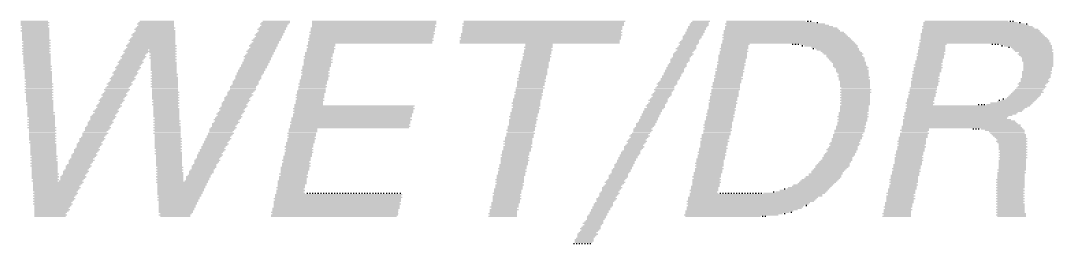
# Model space of a CAD drawing. Extents: x 3 to 114, y 9 to 132.
# Drawn here: x 73.71 to 85.21, y 18.66 to 21.16 of the extents above; entities that cross this region are included whole.
import ezdxf

# ---------------------------------------------------------------- set-up
doc = ezdxf.new("R2010")
doc.units = 0
doc.layers.add('254', color=53, linetype='CONTINUOUS')

# ---------------------------------------------------------------- blocks, each defined once
blk = doc.blocks.new('RECT')
blk.add_solid([(-0.5, -0.5), (0.5, -0.5), (-0.5, 0.5), (0.5, 0.5)])

msp = doc.modelspace()

# ---------------------------------------------------------------- block references
at = {"layer": '254', "yscale": 0.0152}
for p, xscale in [((73.8607, 21.1531), 0.3048), ((73.8683, 21.1379), 0.32), ((73.8607, 21.1226), 0.3048), ((73.8683, 21.1074), 0.32), ((73.8683, 21.0769), 0.32), ((73.8683, 21.0922), 0.2896), ((73.8759, 21.0617), 0.3048), ((75.1942, 21.0617), 0.442), ((75.2094, 21.0769), 0.442), ((75.2094, 21.1226), 0.4115), ((75.2094, 21.0922), 0.4115), ((75.217, 21.1379), 0.3962), ((75.217, 21.1074), 0.3962), ((75.2246, 21.1531), 0.381), ((76.5048, 21.0617), 0.32), ((76.5124, 21.0769), 0.3048), ((76.5353, 21.1226), 0.32), ((76.5277, 21.0922), 0.3048), ((76.5505, 21.1379), 0.32), ((76.5353, 21.1074), 0.2896), ((76.5581, 21.1531), 0.3048), ((77.6326, 21.0769), 1.3868), ((77.6326, 21.0617), 1.3868), ((77.6478, 21.1531), 1.3868), ((77.6478, 21.1379), 1.3868), ((77.6478, 21.1226), 1.3868), ((77.6402, 21.1074), 1.3716), ((77.6478, 21.0922), 1.3868), ((79.5299, 21.1226), 1.7983), ((79.5223, 21.0922), 1.7831), ((79.5223, 21.0769), 1.7831), ((79.5223, 21.0617), 1.7831), ((79.5452, 21.1531), 1.7983), ((79.5376, 21.1379), 1.7831), ((79.5376, 21.1074), 1.7831), ((81.2368, 21.0617), 0.2134), ((81.2444, 21.0769), 0.1981), ((81.2521, 21.0922), 0.2134), ((81.2673, 21.1226), 0.2134), ((81.2673, 21.1074), 0.2134), ((81.2749, 21.1379), 0.1981), ((81.2902, 21.1531), 0.1981), ((82.1131, 21.1226), 1.1125), ((82.1588, 21.0922), 1.204), ((82.1893, 21.0617), 1.2649), ((82.1817, 21.0769), 1.2497), ((82.0141, 21.1531), 0.8839), ((82.0674, 21.1379), 0.9906), ((82.1436, 21.1074), 1.143), ((82.4789, 21.1531), 0.0152), ((82.5094, 21.1531), 0.0152), ((82.5856, 21.1379), 0.0152), ((84.3686, 21.0922), 1.2344), ((84.3991, 21.0617), 1.2954), ((84.2924, 21.1379), 1.0516), ((84.3305, 21.1226), 1.1278), ((84.3534, 21.1074), 1.1735), ((84.3839, 21.0769), 1.2344), ((84.2467, 21.1531), 0.9296), ((84.7344, 21.1531), 0.0152), ((84.7649, 21.1531), 0.0152), ((84.8411, 21.1379), 0.0152), ((84.9173, 21.1226), 0.0152), ((73.8683, 21.0464), 0.32), ((73.8759, 21.0312), 0.3048), ((73.8759, 21.016), 0.3048), ((73.8759, 21.0007), 0.3048), ((73.8759, 20.9855), 0.3048), ((73.8759, 20.9702), 0.3048), ((73.8759, 20.955), 0.3048), ((73.8835, 20.9398), 0.32), ((75.1713, 20.9398), 0.5182), ((75.1789, 20.955), 0.5029), ((75.1865, 21.0007), 0.4877), ((75.1865, 20.9702), 0.4877), ((75.1942, 21.016), 0.4724), ((75.1942, 20.9855), 0.4724), ((75.2018, 21.0312), 0.4572), ((75.2094, 21.0464), 0.442), ((76.4438, 20.9398), 0.32), ((76.4515, 20.955), 0.3048), ((76.4743, 21.0007), 0.32), ((76.4667, 20.9702), 0.3048), ((76.4819, 21.016), 0.3048), ((76.4743, 20.9855), 0.2896), ((76.4972, 21.0312), 0.3048), ((76.5048, 21.0464), 0.2896), ((77.6021, 20.955), 1.3868), ((77.6173, 21.0312), 1.3868), ((77.6173, 21.0007), 1.3868), ((77.6173, 20.9855), 1.3868), ((77.6173, 20.9702), 1.3868), ((77.6173, 20.9398), 1.3868), ((77.6326, 21.0464), 1.3868), ((77.6326, 21.016), 1.3868), ((79.4995, 20.9702), 1.7983), ((79.4918, 20.9398), 1.7831), ((79.5071, 21.016), 1.7831), ((79.5147, 21.0007), 1.7983), ((79.5071, 20.9855), 1.7831), ((79.5071, 20.955), 1.7831), ((79.5147, 21.0464), 1.7678), ((79.5223, 21.0312), 1.7831), ((81.1682, 20.9398), 0.1981), ((81.1911, 20.9855), 0.2134), ((81.1911, 20.9702), 0.2134), ((81.1835, 20.955), 0.1981), ((81.2063, 21.0007), 0.2134), ((81.2216, 21.0312), 0.2134), ((81.214, 21.016), 0.1981), ((81.2292, 21.0464), 0.1981), ((82.235, 20.9702), 1.4173), ((82.2198, 21.0007), 1.3868), ((82.2503, 20.9398), 1.4478), ((82.1893, 21.0464), 1.2954), ((82.2122, 21.0312), 1.3411), ((82.2198, 21.016), 1.3564), ((82.235, 20.9855), 1.3868), ((82.2503, 20.955), 1.4173), ((84.4448, 20.9398), 1.4478), ((84.4448, 20.955), 1.4173), ((84.4144, 21.016), 1.3564), ((84.422, 21.0007), 1.3716), ((84.4296, 20.9855), 1.3868), ((84.4372, 20.9702), 1.4021), ((84.4067, 21.0464), 1.3106), ((84.4144, 21.0312), 1.3259), ((73.8835, 20.9093), 0.32), ((73.8835, 20.8788), 0.32), ((73.8835, 20.8483), 0.32), ((73.8835, 20.9245), 0.2896), ((73.8835, 20.894), 0.2896), ((73.8835, 20.8636), 0.2896), ((73.8835, 20.8331), 0.2896), ((74.996, 20.8331), 0.2591), ((75.1637, 20.8788), 0.5639), ((75.1637, 20.8483), 0.5639), ((75.1637, 20.894), 0.5334), ((75.1637, 20.8636), 0.5334), ((75.1713, 20.9093), 0.5182), ((75.1789, 20.9245), 0.5029), ((75.2856, 20.8331), 0.2896), ((76.3905, 20.8331), 0.3048), ((76.4057, 20.8483), 0.3048), ((76.4134, 20.8788), 0.32), ((76.421, 20.894), 0.3048), ((76.4134, 20.8636), 0.2896), ((76.4362, 20.9093), 0.3048), ((76.4438, 20.9245), 0.2896), ((77.0534, 20.8788), 0.32), ((77.0534, 20.8483), 0.32), ((77.0458, 20.8331), 0.3048), ((77.0534, 20.8636), 0.2896), ((77.6021, 20.9245), 1.3868), ((77.6021, 20.9093), 1.3868), ((77.0611, 20.894), 0.3048), ((79.4918, 20.9245), 1.7831), ((79.4918, 20.9093), 1.7831), ((79.4766, 20.8636), 0.32), ((79.4766, 20.8331), 0.32), ((79.4842, 20.894), 0.3048), ((79.4842, 20.8788), 0.3048), ((79.4766, 20.8483), 0.2896), ((81.1225, 20.8483), 0.2286), ((81.1301, 20.8636), 0.2134), ((81.1225, 20.8331), 0.1981), ((81.153, 20.9093), 0.2286), ((81.1378, 20.8788), 0.1981), ((81.1606, 20.9245), 0.2134), ((81.153, 20.894), 0.1981), ((81.6559, 20.8483), 0.32), ((81.6635, 20.8788), 0.3048), ((81.6635, 20.8636), 0.3048), ((81.6559, 20.8331), 0.2896), ((81.6712, 20.894), 0.32), ((82.2579, 20.9245), 1.463), ((82.2655, 20.9093), 1.4783), ((82.3112, 20.894), 0.0152), ((82.3417, 20.894), 0.0152), ((82.3722, 20.894), 0.0152), ((82.7075, 20.894), 0.6248), ((82.4179, 20.8788), 0.0152), ((82.738, 20.8788), 0.5944), ((82.7761, 20.8636), 0.5182), ((82.5398, 20.8483), 0.0152), ((82.8065, 20.8483), 0.4877), ((82.8142, 20.8331), 0.4724), ((83.8581, 20.8636), 0.3048), ((83.8581, 20.8331), 0.3048), ((83.8733, 20.894), 0.3048), ((83.8657, 20.8788), 0.2896), ((83.8657, 20.8483), 0.2896), ((84.4525, 20.9093), 1.463), ((84.4525, 20.9245), 1.4326), ((84.5363, 20.894), 0.0152), ((84.5668, 20.894), 0.0152), ((84.5972, 20.894), 0.0152), ((84.902, 20.894), 0.5639), ((84.643, 20.8788), 0.0152), ((84.9325, 20.8788), 0.5334), ((84.7192, 20.8636), 0.0152), ((84.9706, 20.8636), 0.4572), ((84.9782, 20.8483), 0.442), ((84.9935, 20.8331), 0.442), ((73.8835, 20.8178), 0.32), ((73.8835, 20.7874), 0.32), ((73.8835, 20.8026), 0.2896), ((73.8911, 20.7721), 0.3048), ((73.8911, 20.7569), 0.3048), ((73.8911, 20.7416), 0.3048), ((73.8911, 20.7264), 0.3048), ((73.8911, 20.7112), 0.3048), ((74.9351, 20.7112), 0.2591), ((74.9656, 20.7569), 0.2896), ((74.9503, 20.7264), 0.2591), ((74.9656, 20.7721), 0.2591), ((74.9656, 20.7416), 0.2591), ((75.1484, 20.8178), 0.5944), ((74.9808, 20.7874), 0.2591), ((74.996, 20.8026), 0.2591), ((75.2856, 20.8026), 0.2896), ((75.2856, 20.7721), 0.2896), ((75.2856, 20.7416), 0.2896), ((75.3008, 20.7874), 0.2896), ((75.3008, 20.7569), 0.2896), ((75.3008, 20.7264), 0.2896), ((75.2932, 20.7112), 0.2743), ((76.3524, 20.7569), 0.32), ((76.3448, 20.7264), 0.3048), ((76.3372, 20.7112), 0.2896), ((76.36, 20.7721), 0.3048), ((76.3524, 20.7416), 0.2896), ((76.3829, 20.8178), 0.32), ((76.3753, 20.7874), 0.3048), ((76.3829, 20.8026), 0.2896), ((77.0153, 20.7112), 0.3048), ((77.023, 20.7569), 0.32), ((77.023, 20.7264), 0.32), ((77.0382, 20.8026), 0.32), ((77.0306, 20.7874), 0.3048), ((77.0306, 20.7721), 0.3048), ((77.023, 20.7416), 0.2896), ((77.0458, 20.8178), 0.3048), ((79.4461, 20.7112), 0.32), ((79.4537, 20.7416), 0.3048), ((79.4537, 20.7264), 0.3048), ((79.4614, 20.7874), 0.32), ((79.4614, 20.7569), 0.32), ((79.469, 20.8178), 0.3048), ((79.469, 20.8026), 0.3048), ((79.4614, 20.7721), 0.2896), ((81.0539, 20.7264), 0.2134), ((81.0539, 20.7112), 0.2134), ((81.0616, 20.7416), 0.1981), ((81.092, 20.7874), 0.2286), ((81.0844, 20.7721), 0.2134), ((81.0768, 20.7569), 0.1981), ((81.092, 20.8026), 0.1981), ((81.1073, 20.8178), 0.1981), ((81.6407, 20.7721), 0.32), ((81.6407, 20.7569), 0.32), ((81.6407, 20.7416), 0.32), ((81.6331, 20.7264), 0.3048), ((81.6331, 20.7112), 0.3048), ((81.6559, 20.8178), 0.32), ((81.6483, 20.8026), 0.3048), ((81.6483, 20.7874), 0.3048), ((82.8446, 20.8178), 0.442), ((82.8599, 20.8026), 0.442), ((82.8751, 20.7874), 0.442), ((82.8827, 20.7721), 0.3962), ((82.8904, 20.7569), 0.4115), ((82.9056, 20.7416), 0.4115), ((82.9132, 20.7264), 0.3962), ((82.9208, 20.7112), 0.381), ((83.8276, 20.7112), 0.3048), ((83.8352, 20.7264), 0.2896), ((83.8505, 20.7874), 0.32), ((83.8429, 20.7569), 0.3048), ((83.8429, 20.7416), 0.3048), ((83.8581, 20.8178), 0.3048), ((83.8505, 20.8026), 0.2896), ((83.8505, 20.7721), 0.2896), ((84.9935, 20.8178), 0.4115), ((85.0163, 20.7874), 0.3962), ((85.024, 20.8026), 0.381), ((85.024, 20.7721), 0.381), ((85.0316, 20.7569), 0.3658), ((85.0392, 20.7416), 0.3505), ((85.0392, 20.7264), 0.3505), ((85.0392, 20.7112), 0.3505), ((73.8911, 20.6959), 0.3048), ((73.8911, 20.6807), 0.3048), ((73.8988, 20.6502), 0.32), ((73.8988, 20.6197), 0.32), ((73.8988, 20.6654), 0.2896), ((73.8988, 20.635), 0.2896), ((73.8988, 20.6045), 0.2896), ((73.9064, 20.5892), 0.3048), ((74.8741, 20.5892), 0.2591), ((74.9046, 20.635), 0.2896), ((74.8894, 20.6045), 0.2591), ((74.9046, 20.6502), 0.2591), ((74.9046, 20.6197), 0.2591), ((74.9351, 20.6959), 0.2896), ((74.9198, 20.6654), 0.2591), ((74.9351, 20.6807), 0.2591), ((75.3008, 20.6959), 0.2896), ((75.3008, 20.6807), 0.2896), ((75.3008, 20.6654), 0.2896), ((75.3008, 20.6502), 0.2896), ((75.3008, 20.635), 0.2896), ((75.3008, 20.6197), 0.2896), ((75.3008, 20.6045), 0.2896), ((75.3085, 20.5892), 0.2743), ((76.2838, 20.6045), 0.3048), ((76.2762, 20.5892), 0.2896), ((76.2914, 20.6197), 0.2896), ((76.2991, 20.635), 0.3048), ((76.3143, 20.6654), 0.3048), ((76.3067, 20.6502), 0.2896), ((76.3295, 20.6959), 0.3048), ((76.3219, 20.6807), 0.2896), ((76.9925, 20.6045), 0.32), ((77.0077, 20.6502), 0.32), ((77.0001, 20.635), 0.3048), ((77.0001, 20.6197), 0.3048), ((76.9925, 20.5892), 0.2896), ((77.0153, 20.6807), 0.3048), ((77.0153, 20.6654), 0.3048), ((77.023, 20.6959), 0.32), ((79.4156, 20.5892), 0.32), ((79.4309, 20.6654), 0.32), ((79.4309, 20.635), 0.32), ((79.4233, 20.6197), 0.3048), ((79.4233, 20.6045), 0.3048), ((79.4385, 20.6959), 0.3048), ((79.4385, 20.6807), 0.3048), ((79.4385, 20.6502), 0.3048), ((80.993, 20.6045), 0.2134), ((80.993, 20.5892), 0.2134), ((81.0082, 20.635), 0.2134), ((81.0006, 20.6197), 0.1981), ((81.0235, 20.6654), 0.2134), ((81.0235, 20.6502), 0.2134), ((81.0311, 20.6807), 0.1981), ((81.0463, 20.6959), 0.1981), ((81.6102, 20.6197), 0.32), ((81.6102, 20.5892), 0.32), ((81.6254, 20.6959), 0.32), ((81.6254, 20.6654), 0.32), ((81.6178, 20.6502), 0.3048), ((81.6178, 20.635), 0.3048), ((81.6102, 20.6045), 0.2896), ((81.6254, 20.6807), 0.2896), ((82.9361, 20.6959), 0.381), ((82.9437, 20.6807), 0.3658), ((82.9437, 20.6654), 0.3658), ((82.9513, 20.6502), 0.381), ((82.9666, 20.635), 0.381), ((82.9666, 20.6197), 0.3505), ((82.9742, 20.6045), 0.3658), ((82.9742, 20.5892), 0.3658), ((83.8048, 20.5892), 0.32), ((83.82, 20.6654), 0.32), ((83.82, 20.635), 0.32), ((83.8124, 20.6197), 0.3048), ((83.8124, 20.6045), 0.3048), ((83.8276, 20.6959), 0.3048), ((83.82, 20.6807), 0.2896), ((83.82, 20.6502), 0.2896), ((85.024, 20.5892), 0.32), ((85.0468, 20.6959), 0.3353), ((85.0468, 20.6807), 0.3353), ((85.0468, 20.6654), 0.3353), ((85.0468, 20.6502), 0.3353), ((85.0392, 20.635), 0.32), ((85.0392, 20.6197), 0.32), ((85.0392, 20.6045), 0.32), ((73.9064, 20.574), 0.3048), ((73.9064, 20.5588), 0.3048), ((73.9064, 20.5435), 0.3048), ((73.9064, 20.5283), 0.3048), ((73.9064, 20.513), 0.3048), ((73.9064, 20.4826), 0.3048), ((73.914, 20.4978), 0.2896), ((74.8436, 20.513), 0.2896), ((74.8284, 20.4826), 0.2591), ((74.8436, 20.5283), 0.2591), ((74.8436, 20.4978), 0.2591), ((74.8741, 20.574), 0.2896), ((74.8589, 20.5435), 0.2591), ((74.8741, 20.5588), 0.2591), ((75.3008, 20.574), 0.2896), ((75.3008, 20.5435), 0.2896), ((75.3085, 20.513), 0.3048), ((75.3085, 20.4826), 0.3048), ((75.3161, 20.5588), 0.2896), ((75.3161, 20.5283), 0.2896), ((75.3161, 20.4978), 0.2896), ((76.2152, 20.4826), 0.2896), ((76.2305, 20.4978), 0.2896), ((76.2457, 20.5435), 0.2896), ((76.2457, 20.5283), 0.2896), ((76.2457, 20.513), 0.2896), ((76.2686, 20.574), 0.3048), ((76.261, 20.5588), 0.2896), ((76.9772, 20.4978), 0.32), ((76.9696, 20.4826), 0.3048), ((76.9925, 20.574), 0.32), ((76.9925, 20.5435), 0.32), ((76.9849, 20.5283), 0.3048), ((76.9849, 20.513), 0.3048), ((76.9925, 20.5588), 0.2896), ((79.4004, 20.513), 0.32), ((79.4004, 20.4826), 0.32), ((79.4156, 20.5588), 0.32), ((79.408, 20.5435), 0.3048), ((79.408, 20.5283), 0.3048), ((79.4004, 20.4978), 0.2896), ((79.4233, 20.574), 0.3048), ((80.9244, 20.4826), 0.1981), ((80.9396, 20.4978), 0.1981), ((80.9473, 20.513), 0.2134), ((80.9625, 20.5435), 0.2134), ((80.9549, 20.5283), 0.1981), ((80.9777, 20.574), 0.2134), ((80.9701, 20.5588), 0.1981), ((81.5873, 20.4978), 0.3048), ((81.5873, 20.4826), 0.3048), ((81.595, 20.5435), 0.32), ((81.595, 20.513), 0.32), ((81.6026, 20.574), 0.3048), ((81.6026, 20.5588), 0.3048), ((81.595, 20.5283), 0.2896), ((82.9818, 20.574), 0.3505), ((82.9818, 20.5435), 0.3505), ((82.997, 20.5283), 0.3505), ((82.997, 20.4978), 0.3505), ((82.9894, 20.5588), 0.3353), ((82.9894, 20.513), 0.3353), ((83.0047, 20.4826), 0.3353), ((83.7895, 20.513), 0.32), ((83.7895, 20.4826), 0.32), ((83.7971, 20.5588), 0.3048), ((83.7971, 20.5435), 0.3048), ((83.7895, 20.5283), 0.2896), ((83.7895, 20.4978), 0.2896), ((83.8048, 20.574), 0.2896), ((85.0087, 20.513), 0.32), ((85.0011, 20.4978), 0.3048), ((85.0087, 20.4826), 0.32), ((85.0316, 20.574), 0.3353), ((85.024, 20.5588), 0.32), ((85.024, 20.5435), 0.32), ((85.024, 20.5283), 0.32), ((73.914, 20.4521), 0.32), ((73.914, 20.4216), 0.32), ((73.914, 20.3911), 0.32), ((73.914, 20.3606), 0.32), ((73.914, 20.4673), 0.2896), ((73.914, 20.4368), 0.2896), ((73.914, 20.4064), 0.2896), ((73.914, 20.3759), 0.2896), ((74.7827, 20.3911), 0.2896), ((74.7674, 20.3606), 0.2591), ((74.7827, 20.4064), 0.2591), ((74.7827, 20.3759), 0.2591), ((74.8132, 20.4521), 0.2896), ((74.7979, 20.4216), 0.2591), ((74.8132, 20.4673), 0.2591), ((74.8132, 20.4368), 0.2591), ((75.3085, 20.4521), 0.3048), ((75.3085, 20.4216), 0.3048), ((75.3161, 20.4673), 0.2896), ((75.3161, 20.4368), 0.2896), ((75.3161, 20.4064), 0.2896), ((75.3161, 20.3911), 0.2896), ((75.3161, 20.3759), 0.2896), ((75.3237, 20.3606), 0.3048), ((76.1543, 20.3606), 0.2896), ((76.1695, 20.3759), 0.2896), ((76.1848, 20.4216), 0.2896), ((76.1848, 20.4064), 0.2896), ((76.1848, 20.3911), 0.2896), ((76.2, 20.4368), 0.2896), ((76.2152, 20.4673), 0.2896), ((76.2152, 20.4521), 0.2896), ((76.9468, 20.3759), 0.32), ((76.9468, 20.3606), 0.32), ((76.962, 20.4521), 0.32), ((76.962, 20.4216), 0.32), ((76.9544, 20.4064), 0.3048), ((76.9544, 20.3911), 0.3048), ((76.9696, 20.4673), 0.3048), ((76.962, 20.4368), 0.2896), ((79.3699, 20.3606), 0.32), ((79.3775, 20.3911), 0.3048), ((79.3775, 20.3759), 0.3048), ((79.3852, 20.4064), 0.32), ((79.3928, 20.4673), 0.3048), ((79.3928, 20.4521), 0.3048), ((79.3928, 20.4368), 0.3048), ((79.3852, 20.4216), 0.2896), ((80.8634, 20.3606), 0.1981), ((80.8787, 20.3911), 0.2286), ((80.8863, 20.4064), 0.2134), ((80.8787, 20.3759), 0.1981), ((80.8939, 20.4216), 0.1981), ((80.9092, 20.4521), 0.2286), ((80.9168, 20.4673), 0.2134), ((80.9092, 20.4368), 0.1981), ((81.5645, 20.4216), 0.32), ((81.5645, 20.3911), 0.32), ((81.5569, 20.3759), 0.3048), ((81.5569, 20.3606), 0.3048), ((81.5797, 20.4673), 0.32), ((81.5721, 20.4521), 0.3048), ((81.5721, 20.4368), 0.3048), ((81.5721, 20.4064), 0.3048), ((83.0123, 20.3911), 0.3505), ((83.0123, 20.3606), 0.3505), ((83.0047, 20.4673), 0.3353), ((83.0047, 20.4521), 0.3353), ((83.0047, 20.4368), 0.3353), ((83.0047, 20.4216), 0.3353), ((83.0123, 20.4064), 0.32), ((83.0123, 20.3759), 0.32), ((83.759, 20.3606), 0.32), ((83.759, 20.3759), 0.2896), ((83.7667, 20.4064), 0.3048), ((83.7667, 20.3911), 0.3048), ((83.7819, 20.4673), 0.3048), ((83.7819, 20.4521), 0.3048), ((83.7819, 20.4368), 0.3048), ((83.7743, 20.4216), 0.2896), ((84.9325, 20.3606), 0.3505), ((84.9325, 20.3759), 0.32), ((84.9478, 20.3911), 0.32), ((84.963, 20.4064), 0.32), ((84.9782, 20.4521), 0.32), ((84.9782, 20.4216), 0.32), ((84.9782, 20.4368), 0.2896), ((84.9935, 20.4673), 0.32), ((73.914, 20.3454), 0.2896), ((73.9216, 20.3302), 0.3048), ((73.914, 20.3149), 0.2896), ((73.9216, 20.2997), 0.3048), ((73.914, 20.2844), 0.2896), ((73.9216, 20.2692), 0.3048), ((73.9216, 20.254), 0.3048), ((74.7217, 20.2692), 0.2896), ((74.7217, 20.2844), 0.2591), ((74.7217, 20.254), 0.2591), ((74.7522, 20.3302), 0.2896), ((74.737, 20.2997), 0.2591), ((74.7522, 20.3454), 0.2591), ((74.7522, 20.3149), 0.2591), ((75.3161, 20.3454), 0.2896), ((75.3237, 20.3302), 0.3048), ((75.3161, 20.3149), 0.2896), ((75.3237, 20.2997), 0.3048), ((75.3161, 20.2844), 0.2896), ((75.3161, 20.254), 0.2896), ((75.3313, 20.2692), 0.2896), ((76.1086, 20.254), 0.2896), ((76.1238, 20.2997), 0.2896), ((76.1238, 20.2692), 0.2896), ((76.1162, 20.2844), 0.2743), ((76.139, 20.3149), 0.2896), ((76.1467, 20.3454), 0.2743), ((76.1543, 20.3302), 0.2896), ((76.9315, 20.3302), 0.32), ((76.9315, 20.2997), 0.32), ((76.9315, 20.2692), 0.32), ((76.9239, 20.254), 0.3048), ((76.9391, 20.3454), 0.3048), ((76.9391, 20.3149), 0.3048), ((76.9315, 20.2844), 0.2896), ((79.3547, 20.2844), 0.32), ((79.3471, 20.2692), 0.3048), ((79.3471, 20.254), 0.3048), ((79.3699, 20.3302), 0.32), ((79.3623, 20.3149), 0.3048), ((79.3623, 20.2997), 0.3048), ((79.3699, 20.3454), 0.2896), ((80.8101, 20.2692), 0.2134), ((80.8177, 20.2844), 0.1981), ((80.8177, 20.254), 0.1981), ((80.8482, 20.3302), 0.2286), ((80.833, 20.2997), 0.1981), ((80.8558, 20.3454), 0.2134), ((80.8482, 20.3149), 0.1981), ((81.534, 20.2692), 0.32), ((81.5492, 20.3454), 0.32), ((81.5492, 20.3149), 0.32), ((81.5416, 20.2997), 0.3048), ((81.5416, 20.2844), 0.3048), ((81.534, 20.254), 0.2896), ((81.5569, 20.3302), 0.3048), ((83.0047, 20.3302), 0.3353), ((83.0047, 20.2997), 0.3353), ((83.0047, 20.2692), 0.3353), ((83.0123, 20.3454), 0.32), ((83.0123, 20.3149), 0.32), ((83.0123, 20.2844), 0.32), ((83.0123, 20.254), 0.32), ((83.7362, 20.2844), 0.3048), ((83.7362, 20.2692), 0.3048), ((83.7286, 20.254), 0.2896), ((83.7514, 20.3302), 0.3048), ((83.7514, 20.3149), 0.3048), ((83.7438, 20.2997), 0.2896), ((83.759, 20.3454), 0.2896), ((84.7954, 20.254), 0.4115), ((84.6125, 20.2692), 0.0152), ((84.8258, 20.2692), 0.381), ((84.6582, 20.2844), 0.0152), ((84.8563, 20.2844), 0.3505), ((84.8716, 20.2997), 0.3505), ((84.8868, 20.3149), 0.3505), ((84.902, 20.3302), 0.3505), ((84.9097, 20.3454), 0.3353), ((73.9216, 20.2235), 0.3048), ((73.9292, 20.2387), 0.2896), ((73.9292, 20.2082), 0.2896), ((73.9292, 20.193), 0.2896), ((73.9292, 20.1778), 0.2896), ((73.9292, 20.1625), 0.2896), ((73.9292, 20.1473), 0.2896), ((73.9369, 20.132), 0.3048), ((74.6608, 20.1473), 0.2896), ((74.6608, 20.1625), 0.2591), ((74.6608, 20.132), 0.2591), ((74.6912, 20.2082), 0.2896), ((74.676, 20.1778), 0.2591), ((74.6912, 20.2235), 0.2591), ((74.6912, 20.193), 0.2591), ((74.7065, 20.2387), 0.2591), ((75.3161, 20.2235), 0.2896), ((75.3313, 20.2387), 0.2896), ((75.3313, 20.2082), 0.2896), ((75.3237, 20.193), 0.2743), ((75.3313, 20.1778), 0.2896), ((75.3313, 20.1625), 0.2896), ((75.3313, 20.1473), 0.2896), ((75.3313, 20.132), 0.2896), ((76.0476, 20.132), 0.2896), ((76.0628, 20.1778), 0.2896), ((76.0628, 20.1473), 0.2896), ((76.0781, 20.193), 0.2896), ((76.0628, 20.1625), 0.2591), ((76.0933, 20.2387), 0.2896), ((76.0857, 20.2235), 0.2743), ((76.0933, 20.2082), 0.2896), ((77.4192, 20.1778), 1.3564), ((77.4116, 20.1473), 1.3411), ((77.4268, 20.2082), 1.3411), ((76.9163, 20.2235), 0.32), ((77.4192, 20.193), 1.3259), ((77.4192, 20.1625), 1.3259), ((77.4192, 20.132), 1.3259), ((76.9239, 20.2387), 0.3048), ((79.3242, 20.132), 0.32), ((79.3394, 20.2387), 0.32), ((79.3394, 20.2082), 0.32), ((79.3394, 20.1778), 0.32), ((79.3318, 20.1625), 0.3048), ((79.3318, 20.1473), 0.3048), ((79.3394, 20.193), 0.2896), ((79.3471, 20.2235), 0.3048), ((80.7491, 20.1473), 0.2134), ((80.7415, 20.132), 0.1981), ((80.7644, 20.1778), 0.2134), ((80.7568, 20.1625), 0.1981), ((80.7796, 20.2082), 0.2134), ((80.7872, 20.2235), 0.1981), ((80.7872, 20.193), 0.1981), ((80.8025, 20.2387), 0.1981), ((81.5111, 20.1473), 0.3048), ((81.5111, 20.132), 0.3048), ((81.5188, 20.1625), 0.32), ((81.534, 20.2387), 0.32), ((81.5264, 20.2235), 0.3048), ((81.5264, 20.2082), 0.3048), ((81.5264, 20.193), 0.3048), ((81.5188, 20.1778), 0.2896), ((82.9818, 20.132), 0.32), ((82.997, 20.2082), 0.32), ((82.997, 20.193), 0.32), ((82.997, 20.1778), 0.32), ((82.997, 20.1625), 0.32), ((82.997, 20.1473), 0.32), ((83.0047, 20.2387), 0.3353), ((83.0123, 20.2235), 0.32), ((84.1858, 20.132), 1.2649), ((84.2162, 20.1473), 1.2954), ((83.7286, 20.2387), 0.32), ((84.262, 20.2082), 1.3868), ((84.2315, 20.1778), 1.3259), ((84.2239, 20.1625), 1.3106), ((84.2543, 20.193), 1.3411), ((83.7286, 20.2235), 0.2896), ((84.3839, 20.2235), 0.0152), ((84.4144, 20.2235), 0.0152), ((84.4448, 20.2235), 0.0152), ((84.7192, 20.2235), 0.5029), ((84.7496, 20.2387), 0.4724), ((73.9292, 20.1168), 0.2896), ((73.9369, 20.1016), 0.3048), ((73.9369, 20.0863), 0.3048), ((73.9369, 20.0558), 0.3048), ((73.9369, 20.0254), 0.3048), ((73.9445, 20.0711), 0.2896), ((73.9445, 20.0406), 0.2896), ((74.5998, 20.0254), 0.2896), ((74.5998, 20.0406), 0.2591), ((74.6303, 20.0863), 0.2896), ((74.6227, 20.0711), 0.2743), ((74.615, 20.0558), 0.2591), ((74.6303, 20.1016), 0.2591), ((74.6455, 20.1168), 0.2591), ((75.3313, 20.1168), 0.2896), ((75.3313, 20.1016), 0.2896), ((75.3313, 20.0863), 0.2896), ((75.3313, 20.0558), 0.2896), ((75.3313, 20.0254), 0.2896), ((75.3389, 20.0711), 0.2743), ((75.3466, 20.0406), 0.2896), ((76.0019, 20.0558), 0.2896), ((76.0019, 20.0254), 0.2896), ((76.0171, 20.0711), 0.2896), ((76.0019, 20.0406), 0.2591), ((76.0324, 20.1168), 0.2896), ((76.0324, 20.0863), 0.2896), ((76.0324, 20.1016), 0.2591), ((77.3811, 20.0254), 1.3411), ((77.3963, 20.0558), 1.3411), ((77.3887, 20.0711), 1.3259), ((77.3887, 20.0406), 1.3259), ((77.404, 20.1168), 1.3259), ((77.404, 20.1016), 1.3259), ((77.404, 20.0863), 1.3259), ((79.3013, 20.0406), 0.3048), ((79.3013, 20.0254), 0.3048), ((79.309, 20.0863), 0.32), ((79.309, 20.0558), 0.32), ((79.3166, 20.1168), 0.3048), ((79.3166, 20.1016), 0.3048), ((79.309, 20.0711), 0.2896), ((80.6882, 20.0254), 0.2134), ((80.7034, 20.0558), 0.2134), ((80.6958, 20.0406), 0.1981), ((80.711, 20.0711), 0.1981), ((80.7187, 20.0863), 0.2134), ((80.7339, 20.1168), 0.2134), ((80.7263, 20.1016), 0.1981), ((81.4883, 20.0406), 0.32), ((81.4807, 20.0254), 0.3048), ((81.5035, 20.1168), 0.32), ((81.5035, 20.0863), 0.32), ((81.4959, 20.0711), 0.3048), ((81.4959, 20.0558), 0.3048), ((81.5035, 20.1016), 0.2896), ((82.9818, 20.0863), 0.3505), ((82.9742, 20.0558), 0.3353), ((82.9666, 20.0254), 0.32), ((82.9894, 20.1168), 0.3353), ((82.9818, 20.1016), 0.32), ((82.9818, 20.0711), 0.32), ((82.9818, 20.0406), 0.32), ((84.1248, 20.0863), 1.1735), ((84.14, 20.0558), 1.204), ((84.1629, 20.0406), 1.2497), ((84.1705, 20.0254), 1.2649), ((84.1781, 20.1168), 1.2497), ((84.1553, 20.1016), 1.204), ((84.1248, 20.0711), 1.143), ((73.9369, 19.9949), 0.3048), ((73.9445, 19.9644), 0.32), ((73.9445, 20.0101), 0.2896), ((73.9445, 19.9796), 0.2896), ((73.9445, 19.9492), 0.2896), ((73.9521, 19.9339), 0.3048), ((73.9445, 19.9187), 0.2896), ((73.9521, 19.9034), 0.3048), ((74.5388, 19.9034), 0.2896), ((74.5388, 19.9187), 0.2591), ((74.5693, 19.9644), 0.2896), ((74.5617, 19.9492), 0.2743), ((74.5541, 19.9339), 0.2591), ((74.5693, 19.9796), 0.2591), ((74.5922, 20.0101), 0.2743), ((74.5846, 19.9949), 0.2591), ((75.3313, 19.9949), 0.2896), ((75.3389, 19.9644), 0.3048), ((75.3389, 19.9339), 0.3048), ((75.3389, 19.9034), 0.3048), ((75.3466, 20.0101), 0.2896), ((75.3466, 19.9796), 0.2896), ((75.3466, 19.9492), 0.2896), ((75.3466, 19.9187), 0.2896), ((75.9409, 19.9034), 0.2896), ((75.9485, 19.9339), 0.2743), ((75.9562, 19.9492), 0.2896), ((75.9409, 19.9187), 0.2591), ((75.9714, 19.9644), 0.2896), ((75.9866, 20.0101), 0.2896), ((75.979, 19.9949), 0.2743), ((75.9714, 19.9796), 0.2591), ((76.8401, 19.9034), 0.32), ((76.8553, 19.9492), 0.32), ((76.8553, 19.9339), 0.32), ((76.8553, 19.9187), 0.32), ((77.3811, 19.9796), 1.3411), ((77.3735, 19.9949), 1.3259), ((77.3735, 19.9644), 1.3259), ((77.3887, 20.0101), 1.3259), ((79.2785, 19.9339), 0.32), ((79.2785, 19.9034), 0.32), ((79.2937, 19.9796), 0.32), ((79.2861, 19.9644), 0.3048), ((79.2861, 19.9492), 0.3048), ((79.2785, 19.9187), 0.2896), ((79.3013, 20.0101), 0.3048), ((79.2937, 19.9949), 0.2896), ((80.6196, 19.9034), 0.1981), ((80.6348, 19.9492), 0.1981), ((80.6348, 19.9187), 0.1981), ((80.6425, 19.9339), 0.2134), ((80.6501, 19.9644), 0.1981), ((80.6729, 20.0101), 0.2134), ((80.6729, 19.9949), 0.2134), ((80.6653, 19.9796), 0.1981), ((81.473, 19.9949), 0.32), ((81.473, 19.9644), 0.32), ((81.473, 19.9339), 0.32), ((81.4654, 19.9187), 0.3048), ((81.4654, 19.9034), 0.3048), ((81.473, 19.9492), 0.2896), ((81.4807, 20.0101), 0.3048), ((81.4807, 19.9796), 0.3048), ((82.9437, 19.9339), 0.3353), ((82.9437, 19.9187), 0.3353), ((82.9361, 19.9034), 0.32), ((82.9513, 19.9796), 0.32), ((82.9589, 19.9644), 0.3353), ((82.9513, 19.9492), 0.32), ((82.9666, 20.0101), 0.32), ((82.9666, 19.9949), 0.32), ((83.6676, 19.9339), 0.32), ((83.6676, 19.9034), 0.32), ((84.1934, 19.9644), 1.3411), ((83.6752, 19.9492), 0.3048), ((83.6676, 19.9187), 0.2896), ((84.1858, 19.9796), 1.3259), ((84.1781, 20.0101), 1.2802), ((84.1934, 19.9949), 1.3106), ((84.3229, 19.9492), 0.0152), ((84.3534, 19.9492), 0.0152), ((84.3839, 19.9492), 0.0152), ((84.643, 19.9492), 0.4724), ((84.6734, 19.9339), 0.442), ((84.6963, 19.9187), 0.3962), ((84.7039, 19.9034), 0.381), ((73.9445, 19.8882), 0.2896), ((73.9521, 19.873), 0.3048), ((73.9445, 19.8577), 0.2896), ((73.9521, 19.8425), 0.3048), ((73.9445, 19.8272), 0.2896), ((73.9445, 19.7968), 0.2896), ((73.9597, 19.812), 0.2896), ((74.4779, 19.7968), 0.2591), ((74.5007, 19.8272), 0.2743), ((74.5084, 19.8425), 0.2896), ((74.4931, 19.812), 0.2591), ((74.5084, 19.8577), 0.2591), ((74.5312, 19.8882), 0.2743), ((74.5236, 19.873), 0.2591), ((75.3466, 19.8882), 0.2896), ((75.3466, 19.873), 0.2896), ((75.3466, 19.8577), 0.2896), ((75.3542, 19.8425), 0.3048), ((75.3466, 19.8272), 0.2896), ((75.3542, 19.812), 0.3048), ((75.3466, 19.7968), 0.2896), ((75.8876, 19.812), 0.2743), ((75.88, 19.7968), 0.2591), ((75.9104, 19.8425), 0.2896), ((75.9028, 19.8272), 0.2743), ((75.9181, 19.873), 0.2743), ((75.9104, 19.8577), 0.2591), ((75.9333, 19.8882), 0.2743), ((76.8248, 19.7968), 0.32), ((76.8401, 19.873), 0.32), ((76.8401, 19.8425), 0.32), ((76.8325, 19.8272), 0.3048), ((76.8325, 19.812), 0.3048), ((76.8477, 19.8882), 0.3048), ((76.8401, 19.8577), 0.2896), ((79.248, 19.812), 0.32), ((79.2632, 19.8577), 0.32), ((79.2556, 19.8425), 0.3048), ((79.2556, 19.8272), 0.3048), ((79.2556, 19.7968), 0.3048), ((79.2709, 19.8882), 0.3048), ((79.2709, 19.873), 0.3048), ((80.5739, 19.812), 0.2286), ((80.5739, 19.8272), 0.1981), ((80.5739, 19.7968), 0.1981), ((80.5891, 19.8425), 0.1981), ((80.6044, 19.873), 0.2286), ((80.6044, 19.8882), 0.1981), ((80.6044, 19.8577), 0.1981), ((81.4349, 19.7968), 0.3048), ((81.4426, 19.8425), 0.32), ((81.4426, 19.812), 0.32), ((81.4578, 19.8882), 0.32), ((81.4502, 19.873), 0.3048), ((81.4502, 19.8577), 0.3048), ((81.4426, 19.8272), 0.2896), ((82.8904, 19.7968), 0.32), ((82.9132, 19.8425), 0.3353), ((82.9056, 19.8272), 0.32), ((82.9056, 19.812), 0.32), ((82.9208, 19.8882), 0.32), ((82.9208, 19.8577), 0.32), ((82.9285, 19.873), 0.3353), ((83.6371, 19.812), 0.32), ((83.6447, 19.8425), 0.3048), ((83.6447, 19.8272), 0.3048), ((83.6447, 19.7968), 0.3048), ((83.6524, 19.8577), 0.32), ((83.66, 19.8882), 0.3048), ((83.66, 19.873), 0.3048), ((84.7192, 19.8882), 0.381), ((84.7268, 19.873), 0.3658), ((84.7344, 19.8577), 0.3505), ((84.7496, 19.8425), 0.3505), ((84.7496, 19.812), 0.3505), ((84.7496, 19.8272), 0.32), ((84.7496, 19.7968), 0.32), ((73.9597, 19.7815), 0.2896), ((73.9597, 19.7663), 0.2896), ((73.9597, 19.751), 0.2896), ((73.9597, 19.7358), 0.2896), ((73.9597, 19.7206), 0.2896), ((73.9597, 19.7053), 0.2896), ((73.9597, 19.6901), 0.2896), ((73.9597, 19.6748), 0.2896), ((74.4169, 19.6748), 0.2591), ((74.4474, 19.7206), 0.2896), ((74.4398, 19.7053), 0.2743), ((74.4322, 19.6901), 0.2591), ((74.4474, 19.7358), 0.2591), ((74.4779, 19.7815), 0.2896), ((74.4703, 19.7663), 0.2743), ((74.4626, 19.751), 0.2591), ((75.3542, 19.7815), 0.3048), ((75.3466, 19.7663), 0.2896), ((75.3542, 19.751), 0.3048), ((75.3466, 19.7358), 0.2896), ((75.3466, 19.7053), 0.2896), ((75.3542, 19.6748), 0.3048), ((75.3618, 19.7206), 0.2896), ((75.3618, 19.6901), 0.2896), ((75.8266, 19.6901), 0.2743), ((75.819, 19.6748), 0.2591), ((75.8495, 19.7206), 0.2896), ((75.8419, 19.7053), 0.2743), ((75.8571, 19.751), 0.2743), ((75.8495, 19.7358), 0.2591), ((75.8723, 19.7663), 0.2743), ((75.88, 19.7815), 0.2896), ((76.8096, 19.751), 0.32), ((76.8096, 19.7206), 0.32), ((76.8096, 19.6901), 0.32), ((76.802, 19.6748), 0.3048), ((76.8172, 19.7815), 0.3048), ((76.8172, 19.7663), 0.3048), ((76.8096, 19.7358), 0.2896), ((76.8096, 19.7053), 0.2896), ((79.2251, 19.6901), 0.3048), ((79.2251, 19.6748), 0.3048), ((79.2328, 19.7053), 0.32), ((79.248, 19.7815), 0.32), ((79.248, 19.751), 0.32), ((79.2404, 19.7358), 0.3048), ((79.2404, 19.7206), 0.3048), ((79.248, 19.7663), 0.2896), ((80.5053, 19.6901), 0.2134), ((80.5053, 19.6748), 0.2134), ((80.5129, 19.7053), 0.1981), ((80.5434, 19.751), 0.2286), ((80.5358, 19.7358), 0.2134), ((80.5282, 19.7206), 0.1981), ((80.5434, 19.7663), 0.1981), ((80.5586, 19.7815), 0.1981), ((81.4121, 19.6901), 0.32), ((81.4273, 19.7358), 0.32), ((81.4197, 19.7206), 0.3048), ((81.4197, 19.7053), 0.3048), ((81.4121, 19.6748), 0.2896), ((81.4349, 19.7815), 0.3048), ((81.4349, 19.7663), 0.3048), ((81.4273, 19.751), 0.2896), ((82.837, 19.6748), 0.3353), ((82.8599, 19.7206), 0.3505), ((82.8523, 19.6901), 0.3353), ((82.8675, 19.7358), 0.3353), ((82.8599, 19.7053), 0.32), ((82.8904, 19.7815), 0.3505), ((82.8751, 19.751), 0.32), ((82.8904, 19.7663), 0.32), ((83.6219, 19.7053), 0.32), ((83.6143, 19.6901), 0.3048), ((83.6143, 19.6748), 0.3048), ((83.6371, 19.7815), 0.32), ((83.6371, 19.751), 0.32), ((83.6295, 19.7358), 0.3048), ((83.6295, 19.7206), 0.3048), ((83.6371, 19.7663), 0.2896), ((84.7649, 19.7815), 0.32), ((84.7573, 19.7663), 0.3048), ((84.7649, 19.751), 0.32), ((84.7573, 19.7358), 0.3048), ((84.7649, 19.7206), 0.32), ((84.7649, 19.6901), 0.32), ((84.7649, 19.7053), 0.2896), ((84.7649, 19.6748), 0.2896), ((73.9597, 19.6596), 0.2896), ((73.9597, 19.6291), 0.2896), ((73.9597, 19.5986), 0.2896), ((73.9673, 19.5682), 0.3048), ((73.975, 19.6444), 0.2896), ((73.975, 19.6139), 0.2896), ((73.975, 19.5834), 0.2896), ((74.3864, 19.5986), 0.2896), ((74.3788, 19.5834), 0.2743), ((74.3712, 19.5682), 0.2591), ((74.3864, 19.6139), 0.2591), ((74.4169, 19.6596), 0.2896), ((74.4093, 19.6444), 0.2743), ((74.4017, 19.6291), 0.2591), ((75.3618, 19.6596), 0.2896), ((75.3618, 19.6444), 0.2896), ((75.3618, 19.6291), 0.2896), ((75.3618, 19.6139), 0.2896), ((75.3618, 19.5986), 0.2896), ((75.3618, 19.5834), 0.2896), ((75.3618, 19.5682), 0.2896), ((75.7885, 19.5986), 0.2896), ((75.7809, 19.5834), 0.2743), ((75.7733, 19.5682), 0.2591), ((75.7885, 19.6139), 0.2591), ((75.819, 19.6596), 0.2896), ((75.8114, 19.6444), 0.2743), ((75.8038, 19.6291), 0.2591), ((76.7791, 19.5986), 0.32), ((76.7791, 19.5682), 0.32), ((76.7867, 19.6291), 0.3048), ((76.7867, 19.6139), 0.3048), ((76.7791, 19.5834), 0.2896), ((76.7944, 19.6444), 0.32), ((76.802, 19.6596), 0.3048), ((79.2175, 19.6596), 0.32), ((79.2175, 19.6291), 0.32), ((79.2099, 19.6139), 0.3048), ((79.2175, 19.5986), 0.32), ((79.2099, 19.5834), 0.3048), ((79.2099, 19.5682), 0.3048), ((79.2175, 19.6444), 0.2896), ((80.4443, 19.5682), 0.2134), ((80.4596, 19.5986), 0.2134), ((80.452, 19.5834), 0.1981), ((80.4748, 19.6291), 0.2134), ((80.4672, 19.6139), 0.1981), ((80.4824, 19.6444), 0.1981), ((80.4901, 19.6596), 0.2134), ((81.3816, 19.5682), 0.32), ((81.3968, 19.6139), 0.32), ((81.3892, 19.5986), 0.3048), ((81.3892, 19.5834), 0.3048), ((81.4121, 19.6596), 0.32), ((81.4045, 19.6444), 0.3048), ((81.4045, 19.6291), 0.3048), ((82.7684, 19.5682), 0.3505), ((82.7837, 19.5834), 0.3505), ((82.7989, 19.5986), 0.3505), ((82.8065, 19.6291), 0.3353), ((82.8065, 19.6139), 0.3353), ((82.8294, 19.6596), 0.3505), ((82.8218, 19.6444), 0.3353), ((83.6066, 19.6596), 0.32), ((83.6066, 19.6291), 0.32), ((83.599, 19.6139), 0.3048), ((83.6066, 19.5986), 0.32), ((83.599, 19.5834), 0.3048), ((83.599, 19.5682), 0.3048), ((83.6066, 19.6444), 0.2896), ((84.7649, 19.6596), 0.32), ((84.7649, 19.6291), 0.32), ((84.7573, 19.5986), 0.3048), ((84.7573, 19.5834), 0.3048), ((84.7573, 19.5682), 0.3048), ((84.7649, 19.6444), 0.2896), ((84.7649, 19.6139), 0.2896), ((73.9673, 19.5377), 0.3048), ((73.975, 19.5529), 0.2896), ((73.975, 19.5224), 0.2896), ((73.975, 19.5072), 0.2896), ((73.975, 19.492), 0.2896), ((73.975, 19.4767), 0.2896), ((73.975, 19.4615), 0.2896), ((73.9826, 19.4462), 0.3048), ((74.3102, 19.4462), 0.2591), ((74.3255, 19.4767), 0.2896), ((74.3179, 19.4615), 0.2743), ((74.3255, 19.492), 0.2591), ((74.3483, 19.5224), 0.2743), ((74.356, 19.5377), 0.2896), ((74.3407, 19.5072), 0.2591), ((74.356, 19.5529), 0.2591), ((75.3618, 19.5529), 0.2896), ((75.3618, 19.5377), 0.2896), ((75.3618, 19.5072), 0.2896), ((75.3618, 19.4767), 0.2896), ((75.3694, 19.4462), 0.3048), ((75.377, 19.5224), 0.2896), ((75.377, 19.492), 0.2896), ((75.377, 19.4615), 0.2896), ((75.7199, 19.4767), 0.2743), ((75.7199, 19.4615), 0.2743), ((75.7123, 19.4462), 0.2591), ((75.7276, 19.492), 0.2591), ((75.7504, 19.5377), 0.2743), ((75.7504, 19.5224), 0.2743), ((75.7428, 19.5072), 0.2591), ((75.758, 19.5529), 0.2591), ((76.7486, 19.4462), 0.32), ((76.7639, 19.5224), 0.32), ((76.7639, 19.5072), 0.32), ((76.7639, 19.492), 0.32), ((76.7563, 19.4767), 0.3048), ((76.7563, 19.4615), 0.3048), ((76.7715, 19.5529), 0.3048), ((76.7791, 19.5377), 0.32), ((79.187, 19.5072), 0.32), ((79.187, 19.4767), 0.32), ((79.1794, 19.4615), 0.3048), ((79.1794, 19.4462), 0.3048), ((79.187, 19.492), 0.2896), ((79.2023, 19.5529), 0.32), ((79.1947, 19.5377), 0.3048), ((79.1947, 19.5224), 0.3048), ((80.3758, 19.4462), 0.1981), ((80.3986, 19.492), 0.2134), ((80.3986, 19.4767), 0.2134), ((80.391, 19.4615), 0.1981), ((80.4139, 19.5072), 0.2134), ((80.4291, 19.5529), 0.2134), ((80.4291, 19.5377), 0.2134), ((80.4215, 19.5224), 0.1981), ((81.3587, 19.4462), 0.3048), ((81.3664, 19.4615), 0.32), ((81.3816, 19.5377), 0.32), ((81.3816, 19.5072), 0.32), ((81.374, 19.492), 0.3048), ((81.374, 19.4767), 0.3048), ((81.3892, 19.5529), 0.3048), ((81.3816, 19.5224), 0.2896), ((82.677, 19.4462), 0.381), ((82.6922, 19.4615), 0.3505), ((82.6999, 19.4767), 0.3658), ((82.7151, 19.492), 0.3658), ((82.7303, 19.5072), 0.3658), ((82.7532, 19.5377), 0.381), ((82.7456, 19.5224), 0.3658), ((82.7608, 19.5529), 0.3658), ((83.5685, 19.4615), 0.3048), ((83.5685, 19.4462), 0.3048), ((83.5762, 19.5072), 0.32), ((83.5762, 19.4767), 0.32), ((83.5914, 19.5529), 0.32), ((83.5838, 19.5377), 0.3048), ((83.5838, 19.5224), 0.3048), ((83.5762, 19.492), 0.2896), ((84.7496, 19.492), 0.32), ((84.7496, 19.4615), 0.32), ((84.742, 19.4462), 0.3048), ((84.7496, 19.4767), 0.2896), ((84.7573, 19.5529), 0.3048), ((84.7573, 19.5377), 0.3048), ((84.7573, 19.5224), 0.3048), ((84.7573, 19.5072), 0.3048), ((73.975, 19.431), 0.2896), ((73.9826, 19.4158), 0.3048), ((73.975, 19.4005), 0.2896), ((73.975, 19.37), 0.2896), ((73.9902, 19.3853), 0.2896), ((74.1274, 19.3548), 0.5639), ((74.1197, 19.3396), 0.5486), ((74.1121, 19.3243), 0.5334), ((74.2645, 19.37), 0.2591), ((74.295, 19.4158), 0.2896), ((74.2874, 19.4005), 0.2743), ((74.2798, 19.3853), 0.2591), ((74.295, 19.431), 0.2591), ((75.3694, 19.4158), 0.3048), ((75.3694, 19.3853), 0.3048), ((75.5066, 19.3548), 0.5791), ((75.377, 19.431), 0.2896), ((75.377, 19.4005), 0.2896), ((75.377, 19.37), 0.2896), ((75.5066, 19.3396), 0.5486), ((75.5066, 19.3243), 0.5486), ((75.6666, 19.37), 0.2591), ((75.6895, 19.4158), 0.2743), ((75.6818, 19.4005), 0.2591), ((75.6818, 19.3853), 0.2591), ((75.6971, 19.431), 0.2591), ((76.7334, 19.37), 0.32), ((76.7334, 19.3548), 0.32), ((76.7334, 19.3396), 0.32), ((76.7258, 19.3243), 0.3048), ((76.7486, 19.4158), 0.32), ((76.741, 19.4005), 0.3048), ((76.741, 19.3853), 0.3048), ((76.7486, 19.431), 0.2896), ((79.1566, 19.3853), 0.32), ((79.1566, 19.3548), 0.32), ((79.1566, 19.3243), 0.32), ((79.1718, 19.431), 0.32), ((79.1642, 19.4158), 0.3048), ((79.1642, 19.4005), 0.3048), ((79.1642, 19.37), 0.3048), ((79.1566, 19.3396), 0.2896), ((80.33, 19.3548), 0.2286), ((80.3148, 19.3243), 0.1981), ((80.33, 19.37), 0.1981), ((80.33, 19.3396), 0.1981), ((80.3453, 19.3853), 0.1981), ((80.3681, 19.431), 0.2134), ((80.3681, 19.4158), 0.2134), ((80.3605, 19.4005), 0.1981), ((81.3511, 19.4158), 0.32), ((81.3511, 19.3853), 0.32), ((81.3435, 19.37), 0.3048), ((81.3511, 19.3548), 0.32), ((81.3435, 19.3396), 0.3048), ((81.3435, 19.3243), 0.3048), ((81.3587, 19.431), 0.3048), ((81.3511, 19.4005), 0.2896), ((82.5398, 19.3243), 0.442), ((82.5703, 19.3396), 0.4115), ((82.5856, 19.3548), 0.4115), ((82.6008, 19.37), 0.4115), ((82.616, 19.3853), 0.4115), ((82.6389, 19.4005), 0.3962), ((82.6541, 19.4158), 0.3962), ((82.6694, 19.431), 0.3658), ((83.5457, 19.3853), 0.32), ((83.5457, 19.3548), 0.32), ((83.5457, 19.3243), 0.32), ((83.5609, 19.431), 0.32), ((83.5533, 19.4158), 0.3048), ((83.5533, 19.4005), 0.3048), ((83.5533, 19.37), 0.3048), ((83.5457, 19.3396), 0.2896), ((84.7344, 19.3853), 0.32), ((84.7344, 19.3548), 0.32), ((84.7344, 19.3243), 0.32), ((84.742, 19.431), 0.3048), ((84.742, 19.4158), 0.3048), ((84.742, 19.4005), 0.3048), ((84.742, 19.37), 0.3048), ((84.742, 19.3396), 0.3048), ((74.1045, 19.3091), 0.5182), ((74.1121, 19.2938), 0.5334), ((74.1045, 19.2786), 0.5182), ((74.0969, 19.2634), 0.5029), ((74.0969, 19.2329), 0.5029), ((74.0969, 19.2481), 0.4724), ((74.0969, 19.2176), 0.4724), ((75.4913, 19.2786), 0.5182), ((75.4913, 19.2634), 0.5182), ((75.4837, 19.2481), 0.5029), ((75.4837, 19.2329), 0.5029), ((75.499, 19.3091), 0.5334), ((75.499, 19.2938), 0.5334), ((75.4761, 19.2176), 0.4877), ((77.2516, 19.2176), 1.4173), ((76.7105, 19.2481), 0.3048), ((76.7182, 19.2938), 0.32), ((76.7182, 19.2634), 0.32), ((76.7182, 19.2329), 0.32), ((76.7258, 19.3091), 0.3048), ((76.7182, 19.2786), 0.2896), ((76.901, 19.2329), 0.0152), ((76.9315, 19.2329), 0.0152), ((76.962, 19.2329), 0.0152), ((76.9925, 19.2329), 0.0152), ((77.023, 19.2329), 0.0152), ((77.0534, 19.2329), 0.0152), ((77.0839, 19.2329), 0.0152), ((77.1144, 19.2329), 0.0152), ((77.1449, 19.2329), 0.0152), ((77.1754, 19.2329), 0.0152), ((77.2058, 19.2329), 0.0152), ((77.2363, 19.2329), 0.0152), ((77.2668, 19.2329), 0.0152), ((77.2973, 19.2329), 0.0152), ((77.3278, 19.2329), 0.0152), ((77.3582, 19.2329), 0.0152), ((77.3887, 19.2329), 0.0152), ((77.4192, 19.2329), 0.0152), ((77.4497, 19.2329), 0.0152), ((77.4802, 19.2329), 0.0152), ((77.5106, 19.2329), 0.0152), ((77.5411, 19.2329), 0.0152), ((77.5716, 19.2329), 0.0152), ((77.6021, 19.2329), 0.0152), ((77.6326, 19.2329), 0.0152), ((77.663, 19.2329), 0.0152), ((77.6935, 19.2329), 0.0152), ((77.724, 19.2329), 0.0152), ((77.7545, 19.2329), 0.0152), ((77.785, 19.2329), 0.0152), ((77.8154, 19.2329), 0.0152), ((77.8459, 19.2329), 0.0152), ((77.8764, 19.2329), 0.0152), ((77.9069, 19.2329), 0.0152), ((77.9374, 19.2329), 0.0152), ((79.1261, 19.2329), 0.32), ((79.1413, 19.2786), 0.32), ((79.1337, 19.2634), 0.3048), ((79.1337, 19.2481), 0.3048), ((79.1261, 19.2176), 0.2896), ((79.1489, 19.3091), 0.3048), ((79.1489, 19.2938), 0.3048), ((80.2691, 19.2329), 0.2286), ((80.2615, 19.2176), 0.2134), ((80.2691, 19.2481), 0.1981), ((80.2919, 19.2786), 0.2134), ((80.2843, 19.2634), 0.1981), ((80.2996, 19.2938), 0.2286), ((80.2996, 19.3091), 0.1981), ((81.3206, 19.2634), 0.32), ((81.3206, 19.2329), 0.32), ((81.8998, 19.2176), 1.4783), ((81.3206, 19.2481), 0.2896), ((81.3359, 19.3091), 0.32), ((81.3283, 19.2938), 0.3048), ((81.3283, 19.2786), 0.3048), ((81.5035, 19.2329), 0.0152), ((81.534, 19.2329), 0.0152), ((81.5645, 19.2329), 0.0152), ((81.595, 19.2329), 0.0152), ((81.6254, 19.2329), 0.0152), ((81.6559, 19.2329), 0.0152), ((81.6864, 19.2329), 0.0152), ((81.7169, 19.2329), 0.0152), ((81.7474, 19.2329), 0.0152), ((81.7778, 19.2329), 0.0152), ((81.8083, 19.2329), 0.0152), ((81.8388, 19.2329), 0.0152), ((81.8693, 19.2329), 0.0152), ((81.8998, 19.2329), 0.0152), ((81.9302, 19.2329), 0.0152), ((81.9607, 19.2329), 0.0152), ((82.3265, 19.2329), 0.6858), ((82.0979, 19.2481), 0.0152), ((82.4027, 19.2481), 0.5639), ((82.4332, 19.2634), 0.5334), ((82.2198, 19.2786), 0.0152), ((82.4789, 19.2786), 0.4724), ((82.4941, 19.2938), 0.4724), ((82.5246, 19.3091), 0.442), ((83.5152, 19.2329), 0.32), ((83.5304, 19.2786), 0.32), ((83.5228, 19.2634), 0.3048), ((83.5228, 19.2481), 0.3048), ((83.5152, 19.2176), 0.2896), ((83.5381, 19.3091), 0.3048), ((83.5381, 19.2938), 0.3048), ((84.7344, 19.2938), 0.32), ((84.7344, 19.2634), 0.32), ((84.7344, 19.2329), 0.32), ((84.742, 19.3091), 0.3048), ((84.7344, 19.2786), 0.2896), ((84.7344, 19.2481), 0.2896), ((84.7344, 19.2176), 0.2896), ((74.0816, 19.2024), 0.4724), ((74.0816, 19.1719), 0.4724), ((74.0664, 19.1414), 0.442), ((74.0664, 19.111), 0.442), ((74.0816, 19.1872), 0.442), ((74.0816, 19.1567), 0.442), ((74.0664, 19.1262), 0.4115), ((74.0664, 19.0957), 0.4115), ((75.4685, 19.1872), 0.4724), ((75.4609, 19.1567), 0.4572), ((75.4837, 19.2024), 0.4724), ((75.4761, 19.1719), 0.4572), ((75.4685, 19.1414), 0.442), ((75.4609, 19.1262), 0.4267), ((75.4609, 19.111), 0.4267), ((75.4532, 19.0957), 0.4115), ((77.2363, 19.1719), 1.4173), ((77.2363, 19.1414), 1.4173), ((77.2363, 19.111), 1.4173), ((77.2287, 19.1262), 1.4021), ((77.2287, 19.0957), 1.4021), ((77.2439, 19.2024), 1.4021), ((77.2516, 19.1872), 1.4173), ((77.2439, 19.1567), 1.4021), ((79.1108, 19.1262), 0.32), ((79.1032, 19.111), 0.3048), ((79.1032, 19.0957), 0.3048), ((79.1261, 19.2024), 0.32), ((79.1185, 19.1872), 0.3048), ((79.1261, 19.1719), 0.32), ((79.1185, 19.1567), 0.3048), ((79.1185, 19.1414), 0.3048), ((80.2005, 19.111), 0.2134), ((80.2005, 19.0957), 0.2134), ((80.2081, 19.1262), 0.1981), ((80.2386, 19.1719), 0.2286), ((80.231, 19.1567), 0.2134), ((80.2234, 19.1414), 0.1981), ((80.2386, 19.1872), 0.1981), ((80.2538, 19.2024), 0.1981), ((81.8083, 19.111), 1.3564), ((81.8388, 19.1414), 1.4173), ((81.854, 19.1567), 1.4173), ((81.8693, 19.1872), 1.4478), ((81.8617, 19.1719), 1.4326), ((81.8236, 19.1262), 1.3564), ((81.7931, 19.0957), 1.2954), ((81.8998, 19.2024), 1.4783), ((82.4636, 19.0957), 0.0152), ((83.4923, 19.111), 0.3048), ((83.4923, 19.0957), 0.3048), ((83.5, 19.1262), 0.32), ((83.5152, 19.2024), 0.32), ((83.5076, 19.1872), 0.3048), ((83.5152, 19.1719), 0.32), ((83.5076, 19.1567), 0.3048), ((83.5076, 19.1414), 0.3048), ((84.7344, 19.2024), 0.32), ((84.7344, 19.1719), 0.32), ((84.7344, 19.1414), 0.32), ((84.7344, 19.111), 0.32), ((84.7344, 19.1872), 0.2896), ((84.7344, 19.1567), 0.2896), ((84.7344, 19.1262), 0.2896), ((84.742, 19.0957), 0.3048), ((74.0435, 19.0195), 0.3658), ((74.0359, 19.0043), 0.3505), ((74.0435, 18.989), 0.3658), ((74.0588, 19.0805), 0.3962), ((74.0512, 19.0652), 0.381), ((74.0588, 19.05), 0.3962), ((74.0512, 19.0348), 0.381), ((75.4532, 19.0805), 0.4115), ((75.4456, 19.0652), 0.3962), ((75.4456, 19.05), 0.3962), ((75.438, 19.0348), 0.381), ((75.438, 19.0195), 0.381), ((75.4228, 18.989), 0.3505), ((75.438, 19.0043), 0.3505), ((77.2058, 19.0195), 1.4173), ((77.2058, 18.989), 1.4173), ((77.2211, 19.0652), 1.4173), ((77.2135, 19.05), 1.4021), ((77.2135, 19.0348), 1.4021), ((77.2135, 19.0043), 1.4021), ((77.2287, 19.0805), 1.4021), ((79.0804, 19.0043), 0.32), ((79.0956, 19.0805), 0.32), ((79.0956, 19.05), 0.32), ((79.088, 19.0348), 0.3048), ((79.088, 19.0195), 0.3048), ((79.088, 18.989), 0.3048), ((79.0956, 19.0652), 0.2896), ((80.1395, 18.989), 0.2134), ((80.1548, 19.0195), 0.2134), ((80.1472, 19.0043), 0.1981), ((80.17, 19.05), 0.2134), ((80.1624, 19.0348), 0.1981), ((80.1776, 19.0652), 0.1981), ((80.1853, 19.0805), 0.2134), ((81.6254, 18.989), 1.0516), ((81.7169, 19.0348), 1.204), ((81.694, 19.0195), 1.1582), ((81.6559, 19.0043), 1.082), ((81.7778, 19.0805), 1.2954), ((81.7702, 19.0652), 1.2802), ((81.7474, 19.05), 1.2344), ((82.2198, 19.0043), 0.0152), ((82.296, 19.0195), 0.0152), ((83.4695, 19.0043), 0.32), ((83.4847, 19.0805), 0.32), ((83.4847, 19.05), 0.32), ((83.4771, 19.0348), 0.3048), ((83.4771, 19.0195), 0.3048), ((83.4771, 18.989), 0.3048), ((83.4847, 19.0652), 0.2896), ((84.7344, 19.0805), 0.32), ((84.7344, 19.05), 0.32), ((84.7344, 19.0195), 0.32), ((84.742, 18.989), 0.3353), ((84.742, 19.0652), 0.3048), ((84.742, 19.0348), 0.3048), ((84.7496, 19.0043), 0.32), ((74.0359, 18.9738), 0.3505), ((75.4304, 18.9738), 0.3353), ((77.1982, 18.9738), 1.4021), ((79.0804, 18.9738), 0.32), ((80.0862, 18.8976), 0.2286), ((80.071, 18.8671), 0.1981), ((80.0938, 18.9128), 0.2134), ((80.0862, 18.8824), 0.1981), ((80.1014, 18.9281), 0.1981), ((80.1243, 18.9738), 0.2134), ((80.1243, 18.9586), 0.2134), ((80.1167, 18.9433), 0.1981), ((81.534, 18.9738), 0.8382), ((81.976, 18.9738), 0.0152), ((82.0064, 18.9738), 0.0152), ((83.4695, 18.9738), 0.32), ((84.7496, 18.9738), 0.32), ((80.0252, 18.7757), 0.2286), ((80.0176, 18.7604), 0.2134), ((80.0252, 18.7909), 0.1981), ((80.0557, 18.8366), 0.2286), ((80.0405, 18.8062), 0.1981), ((80.0633, 18.8519), 0.2134), ((80.0557, 18.8214), 0.1981), ((79.8728, 18.669), 0.0152), ((79.9871, 18.7147), 0.2134), ((79.9871, 18.6995), 0.2134), ((79.9795, 18.6842), 0.1981), ((79.9948, 18.73), 0.1981), ((79.9033, 18.669), 0.0152), ((80.01, 18.7452), 0.1981), ((79.9338, 18.669), 0.0152), ((79.9643, 18.669), 0.0152), ((79.9948, 18.669), 0.0152), ((80.0252, 18.669), 0.0152), ((80.0557, 18.669), 0.0152)]:
    msp.add_blockref('RECT', p, dxfattribs=dict(at, xscale=xscale))

doc.saveas('drawing.dxf')
